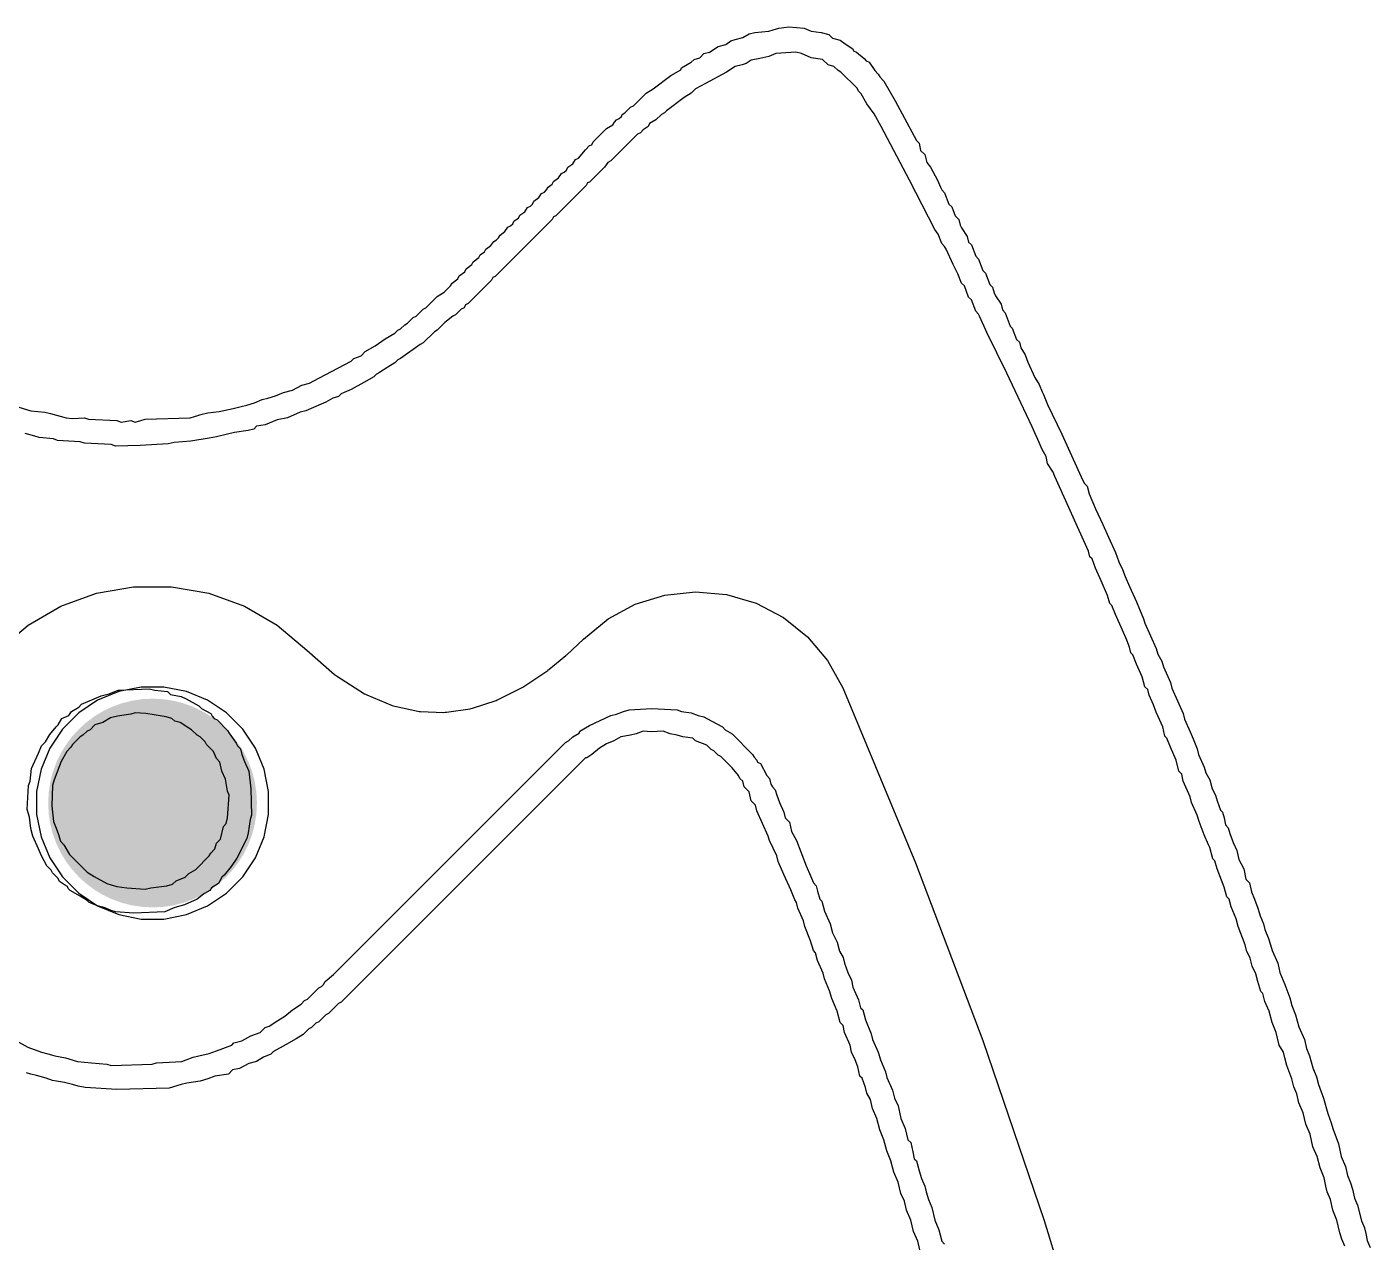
# Model space of a CAD drawing. Header units: millimetres. Extents: x 95 to 305, y 96 to 295.
# Drawn here: x 277.38 to 300.55, y 230.26 to 251.22 of the extents above; entities that cross this region are included whole.
import ezdxf

# ---------------------------------------------------------------- set-up
doc = ezdxf.new("R2010")
doc.units = ezdxf.units.MM
for name, color, linetype in [('BottomLayer', 5, 'Continuous'), ('BottomOverlay', 54, 'Continuous'), ('BottomSolder', 6, 'Continuous'), ('MultiLayer', 9, 'Continuous'), ('PadHoleLayer', 156, 'Continuous')]:
    doc.layers.add(name, color=color, linetype=linetype)

msp = doc.modelspace()

# ---------------------------------------------------------------- hatches: boundary and pattern name
at = {"layer": 'BottomLayer'}
h = msp.add_hatch(color=5, dxfattribs=at)
edge = h.paths.add_edge_path()
edge.add_arc((279.549, 237.83), 1.75, 0, 360)
at = {"layer": 'BottomSolder'}
h = msp.add_hatch(color=6, dxfattribs=at)
edge = h.paths.add_edge_path()
edge.add_arc((279.549, 237.83), 1.8, 0, 360)
at = {"layer": 'MultiLayer'}
h = msp.add_hatch(color=9, dxfattribs=at)
edge = h.paths.add_edge_path()
edge.add_arc((279.549, 237.83), 1.75, 0, 360)
at = {"layer": 'PadHoleLayer'}
h = msp.add_hatch(color=156, dxfattribs=at)
edge = h.paths.add_edge_path()
edge.add_arc((279.549, 237.83), 1.75, 0, 360)

# ---------------------------------------------------------------- linework, layer by layer
at = {"layer": 'BottomLayer'}
for p, q in [((277.967, 241.224), (278.58, 241.447)), ((278.58, 241.447), (279.223, 241.56)), ((279.223, 241.56), (279.876, 241.56)), ((279.876, 241.56), (280.519, 241.447)), ((280.519, 241.447), (281.132, 241.224)), ((287.874, 241.26), (288.383, 241.417)), ((288.383, 241.417), (288.913, 241.472)), ((288.913, 241.472), (289.444, 241.424)), ((289.444, 241.424), (289.956, 241.275)), ((277.402, 240.897), (277.967, 241.224)), ((281.132, 241.224), (281.697, 240.897)), ((287.405, 241.007), (287.874, 241.26)), ((289.956, 241.275), (290.429, 241.029)), ((286.98, 240.658), (287.405, 241.007)), ((290.429, 241.029), (290.845, 240.697)), ((276.889, 240.467), (277.402, 240.897)), ((281.697, 240.897), (282.212, 240.465)), ((290.845, 240.697), (291.19, 240.29)), ((282.212, 240.465), (282.688, 240.047)), ((286.691, 240.386), (286.98, 240.658)), ((286.384, 240.133), (286.678, 240.375)), ((286.678, 240.375), (286.683, 240.381)), ((286.683, 240.381), (286.691, 240.386)), ((291.19, 240.29), (291.454, 239.815)), ((282.688, 240.047), (282.705, 240.037)), ((282.705, 240.037), (282.719, 240.024)), ((282.719, 240.024), (283.202, 239.715)), ((285.95, 239.838), (286.365, 240.118)), ((286.365, 240.118), (286.373, 240.127)), ((286.373, 240.127), (286.384, 240.133)), ((279.353, 239.83), (278.966, 239.753)), ((279.746, 239.83), (279.353, 239.83)), ((280.133, 239.753), (279.746, 239.83)), ((285.509, 239.614), (285.921, 239.821)), ((285.921, 239.821), (285.934, 239.831)), ((285.934, 239.831), (285.95, 239.838)), ((291.454, 239.815), (292.709, 236.799)), ((278.602, 239.603), (278.275, 239.384)), ((278.966, 239.753), (278.602, 239.603)), ((280.497, 239.603), (280.133, 239.753)), ((280.824, 239.384), (280.497, 239.603)), ((283.202, 239.715), (283.223, 239.707)), ((283.223, 239.707), (283.242, 239.695)), ((283.242, 239.695), (283.681, 239.512)), ((285.065, 239.466), (285.474, 239.599)), ((285.474, 239.599), (285.491, 239.609)), ((285.491, 239.609), (285.509, 239.614)), ((278.275, 239.384), (277.996, 239.105)), ((281.103, 239.105), (280.824, 239.384)), ((283.681, 239.512), (283.704, 239.508)), ((283.704, 239.508), (283.725, 239.498)), ((283.725, 239.498), (284.124, 239.412)), ((284.124, 239.412), (284.147, 239.411)), ((284.147, 239.411), (284.17, 239.406)), ((284.17, 239.406), (284.572, 239.393)), ((284.572, 239.393), (284.595, 239.396)), ((284.595, 239.396), (284.618, 239.395)), ((284.618, 239.395), (285.024, 239.456)), ((285.024, 239.456), (285.044, 239.463)), ((285.044, 239.463), (285.065, 239.466)), ((277.996, 239.105), (277.777, 238.778)), ((281.322, 238.778), (281.103, 239.105)), ((277.777, 238.778), (277.626, 238.414)), ((281.473, 238.414), (281.322, 238.778)), ((277.626, 238.414), (277.549, 238.027)), ((281.549, 238.027), (281.473, 238.414)), ((277.549, 238.027), (277.549, 237.633)), ((281.549, 237.633), (281.549, 238.027)), ((277.549, 237.633), (277.626, 237.247)), ((281.473, 237.247), (281.549, 237.633)), ((277.626, 237.247), (277.777, 236.883)), ((281.322, 236.883), (281.473, 237.247)), ((277.777, 236.883), (277.996, 236.555)), ((281.103, 236.555), (281.322, 236.883)), ((292.709, 236.799), (293.868, 233.733)), ((277.996, 236.555), (278.275, 236.277)), ((280.824, 236.277), (281.103, 236.555)), ((278.275, 236.277), (278.602, 236.058)), ((278.602, 236.058), (278.966, 235.907)), ((280.133, 235.907), (280.497, 236.058)), ((280.497, 236.058), (280.824, 236.277)), ((278.966, 235.907), (279.353, 235.83)), ((279.353, 235.83), (279.746, 235.83)), ((279.746, 235.83), (280.133, 235.907)), ((293.868, 233.733), (294.925, 230.631)), ((294.925, 230.631), (295.88, 227.497))]:
    msp.add_line(p, q, dxfattribs=at)
at = {"layer": 'BottomOverlay'}
for p, q in [((289.837, 251.094), (289.935, 251.119)), ((289.935, 251.119), (290.178, 251.143)), ((290.178, 251.143), (290.251, 251.167)), ((290.251, 251.167), (290.348, 251.192)), ((290.348, 251.192), (290.519, 251.216)), ((290.519, 251.216), (290.786, 251.192)), ((290.786, 251.192), (290.908, 251.143)), ((290.908, 251.143), (291.078, 251.119)), ((291.078, 251.119), (291.212, 251.082)), ((289.302, 250.875), (289.436, 250.912)), ((289.436, 250.912), (289.521, 250.973)), ((289.521, 250.973), (289.594, 250.997)), ((289.594, 250.997), (289.728, 251.033)), ((289.728, 251.033), (289.837, 251.094)), ((291.212, 251.082), (291.273, 251.021)), ((291.273, 251.021), (291.407, 250.985)), ((291.407, 250.985), (291.492, 250.924)), ((291.492, 250.924), (291.626, 250.839)), ((288.839, 250.608), (288.888, 250.656)), ((288.888, 250.656), (288.985, 250.681)), ((288.985, 250.681), (289.058, 250.754)), ((289.058, 250.754), (289.156, 250.778)), ((289.156, 250.778), (289.302, 250.875)), ((290.02, 250.668), (289.874, 250.644)), ((290.178, 250.705), (290.02, 250.668)), ((290.3, 250.754), (290.178, 250.705)), ((290.64, 250.778), (290.3, 250.754)), ((290.738, 250.754), (290.64, 250.778)), ((290.908, 250.681), (290.738, 250.754)), ((291.103, 250.656), (290.908, 250.681)), ((291.2, 250.559), (291.103, 250.656)), ((291.626, 250.839), (291.638, 250.802)), ((291.638, 250.802), (291.687, 250.778)), ((291.687, 250.778), (291.821, 250.668)), ((291.821, 250.668), (291.857, 250.632)), ((288.486, 250.376), (288.657, 250.474)), ((288.657, 250.474), (288.669, 250.51)), ((288.669, 250.51), (288.839, 250.608)), ((289.448, 250.437), (289.083, 250.242)), ((289.594, 250.534), (289.448, 250.437)), ((289.715, 250.559), (289.594, 250.534)), ((289.788, 250.583), (289.715, 250.559)), ((289.874, 250.644), (289.788, 250.583)), ((291.298, 250.534), (291.2, 250.559)), ((291.371, 250.461), (291.298, 250.534)), ((291.419, 250.437), (291.371, 250.461)), ((291.699, 250.157), (291.419, 250.437)), ((291.857, 250.632), (291.906, 250.608)), ((291.906, 250.608), (292.003, 250.461)), ((292.003, 250.461), (292.064, 250.401)), ((288.182, 250.145), (288.486, 250.376)), ((289.083, 250.242), (288.912, 250.145)), ((292.064, 250.401), (292.089, 250.352)), ((292.089, 250.352), (292.162, 250.279)), ((292.162, 250.279), (292.356, 249.938)), ((287.841, 249.853), (288.06, 250.072)), ((288.06, 250.072), (288.182, 250.145)), ((288.718, 249.999), (288.413, 249.768)), ((288.839, 250.072), (288.718, 249.999)), ((288.912, 250.145), (288.839, 250.072)), ((291.723, 250.109), (291.699, 250.157)), ((291.772, 250.06), (291.723, 250.109)), ((291.869, 249.889), (291.772, 250.06)), ((287.647, 249.707), (287.695, 249.731)), ((287.695, 249.731), (287.793, 249.829)), ((287.793, 249.829), (287.841, 249.853)), ((288.377, 249.731), (288.328, 249.707)), ((288.413, 249.768), (288.377, 249.731)), ((291.991, 249.719), (291.869, 249.889)), ((292.356, 249.938), (292.478, 249.719)), ((287.379, 249.464), (287.488, 249.524)), ((287.488, 249.524), (287.513, 249.573)), ((287.513, 249.573), (287.549, 249.61)), ((287.549, 249.61), (287.598, 249.634)), ((287.598, 249.634), (287.634, 249.67)), ((287.634, 249.67), (287.647, 249.707)), ((288.097, 249.5), (288.012, 249.439)), ((288.121, 249.549), (288.097, 249.5)), ((288.231, 249.61), (288.121, 249.549)), ((288.328, 249.707), (288.231, 249.61)), ((292.113, 249.5), (291.991, 249.719)), ((292.6, 248.575), (292.113, 249.5)), ((292.478, 249.719), (292.721, 249.257)), ((287.148, 249.232), (287.379, 249.464)), ((287.914, 249.366), (287.452, 248.904)), ((287.963, 249.391), (287.914, 249.366)), ((288.012, 249.439), (287.963, 249.391)), ((286.892, 248.952), (287.014, 249.098)), ((287.014, 249.098), (287.087, 249.171)), ((287.087, 249.171), (287.123, 249.184)), ((287.123, 249.184), (287.148, 249.232)), ((292.721, 249.257), (292.77, 249.208)), ((292.77, 249.208), (292.794, 249.086)), ((292.794, 249.086), (292.867, 249.013)), ((286.685, 248.746), (286.71, 248.794)), ((286.71, 248.794), (286.795, 248.855)), ((286.795, 248.855), (286.843, 248.928)), ((286.843, 248.928), (286.892, 248.952)), ((287.342, 248.794), (287.087, 248.539)), ((287.403, 248.879), (287.342, 248.794)), ((287.452, 248.904), (287.403, 248.879)), ((292.867, 249.013), (292.904, 248.879)), ((292.904, 248.879), (292.965, 248.794)), ((292.965, 248.794), (293.086, 248.575)), ((286.466, 248.551), (286.551, 248.612)), ((286.551, 248.612), (286.6, 248.685)), ((286.6, 248.685), (286.649, 248.709)), ((286.649, 248.709), (286.685, 248.746)), ((293.038, 247.723), (292.6, 248.575)), ((293.086, 248.575), (293.135, 248.453)), ((286.211, 248.271), (286.259, 248.344)), ((286.259, 248.344), (286.308, 248.368)), ((286.308, 248.368), (286.344, 248.405)), ((286.344, 248.405), (286.369, 248.453)), ((286.369, 248.453), (286.442, 248.502)), ((286.442, 248.502), (286.466, 248.551)), ((287.026, 248.478), (286.503, 247.955)), ((287.05, 248.526), (287.026, 248.478)), ((287.087, 248.539), (287.05, 248.526)), ((293.135, 248.453), (293.159, 248.405)), ((293.159, 248.405), (293.208, 248.356)), ((293.208, 248.356), (293.281, 248.161)), ((285.967, 248.028), (286.016, 248.101)), ((286.016, 248.101), (286.065, 248.125)), ((286.065, 248.125), (286.101, 248.161)), ((286.101, 248.161), (286.125, 248.21)), ((286.125, 248.21), (286.211, 248.271)), ((293.281, 248.161), (293.33, 248.113)), ((293.33, 248.113), (293.391, 247.955)), ((286.442, 247.894), (285.456, 246.908)), ((285.76, 247.821), (285.785, 247.869)), ((285.785, 247.869), (285.858, 247.918)), ((285.858, 247.918), (285.882, 247.967)), ((285.882, 247.967), (285.967, 248.028)), ((286.466, 247.942), (286.442, 247.894)), ((286.503, 247.955), (286.466, 247.942)), ((293.391, 247.955), (293.452, 247.894)), ((293.452, 247.894), (293.476, 247.796)), ((285.541, 247.626), (285.626, 247.687)), ((285.626, 247.687), (285.675, 247.76)), ((285.675, 247.76), (285.724, 247.784)), ((285.724, 247.784), (285.76, 247.821)), ((293.099, 247.638), (293.038, 247.723)), ((293.159, 247.48), (293.099, 247.638)), ((293.476, 247.796), (293.5, 247.748)), ((293.5, 247.748), (293.598, 247.602)), ((285.298, 247.383), (285.383, 247.443)), ((285.383, 247.443), (285.432, 247.516)), ((285.432, 247.516), (285.48, 247.541)), ((285.48, 247.541), (285.517, 247.577)), ((285.517, 247.577), (285.541, 247.626)), ((293.208, 247.431), (293.159, 247.48)), ((293.233, 247.383), (293.208, 247.431)), ((293.598, 247.602), (293.622, 247.504)), ((293.622, 247.504), (293.671, 247.456)), ((293.671, 247.456), (293.744, 247.261)), ((285.079, 247.163), (285.176, 247.236)), ((285.176, 247.236), (285.2, 247.285)), ((285.2, 247.285), (285.273, 247.334)), ((285.273, 247.334), (285.298, 247.383)), ((293.354, 247.115), (293.233, 247.383)), ((293.744, 247.261), (293.792, 247.212)), ((293.792, 247.212), (293.865, 247.017)), ((284.835, 246.92), (284.933, 246.993)), ((284.933, 246.993), (284.957, 247.042)), ((284.957, 247.042), (285.054, 247.115)), ((285.054, 247.115), (285.079, 247.163)), ((293.439, 246.957), (293.354, 247.115)), ((293.5, 246.798), (293.439, 246.957)), ((293.865, 247.017), (293.914, 246.969)), ((293.914, 246.969), (293.987, 246.774)), ((284.58, 246.64), (284.689, 246.75)), ((284.689, 246.75), (284.714, 246.798)), ((284.714, 246.798), (284.811, 246.871)), ((284.811, 246.871), (284.835, 246.92)), ((285.395, 246.847), (284.994, 246.445)), ((285.42, 246.896), (285.395, 246.847)), ((285.456, 246.908), (285.42, 246.896)), ((293.549, 246.75), (293.5, 246.798)), ((293.622, 246.555), (293.549, 246.75)), ((293.987, 246.774), (294.036, 246.725)), ((294.036, 246.725), (294.06, 246.628)), ((284.263, 246.372), (284.458, 246.567)), ((284.458, 246.567), (284.58, 246.64)), ((293.671, 246.506), (293.622, 246.555)), ((293.744, 246.312), (293.671, 246.506)), ((294.06, 246.628), (294.084, 246.579)), ((294.084, 246.579), (294.182, 246.433)), ((284.093, 246.226), (284.215, 246.348)), ((284.215, 246.348), (284.263, 246.372)), ((284.775, 246.251), (284.726, 246.226)), ((284.872, 246.348), (284.775, 246.251)), ((284.921, 246.372), (284.872, 246.348)), ((284.945, 246.421), (284.921, 246.372)), ((284.994, 246.445), (284.945, 246.421)), ((293.792, 246.263), (293.744, 246.312)), ((293.817, 246.214), (293.792, 246.263)), ((294.182, 246.433), (294.206, 246.336)), ((294.206, 246.336), (294.255, 246.287)), ((294.255, 246.287), (294.34, 246.056)), ((283.825, 246.007), (283.898, 246.08)), ((283.898, 246.08), (283.947, 246.105)), ((283.947, 246.105), (284.044, 246.202)), ((284.044, 246.202), (284.093, 246.226)), ((284.592, 246.117), (284.458, 245.983)), ((284.726, 246.226), (284.592, 246.117)), ((293.938, 245.946), (293.817, 246.214)), ((294.34, 246.056), (294.376, 246.02)), ((294.376, 246.02), (294.449, 245.825)), ((283.387, 245.715), (283.558, 245.837)), ((283.558, 245.837), (283.728, 245.934)), ((283.728, 245.934), (283.777, 245.983)), ((283.777, 245.983), (283.825, 246.007)), ((284.409, 245.959), (284.215, 245.764)), ((284.458, 245.983), (284.409, 245.959)), ((294.279, 245.241), (293.938, 245.946)), ((294.449, 245.825), (294.498, 245.776)), ((283.144, 245.545), (283.217, 245.618)), ((283.217, 245.618), (283.387, 245.715)), ((284.166, 245.74), (283.825, 245.496)), ((284.215, 245.764), (284.166, 245.74)), ((294.498, 245.776), (294.522, 245.679)), ((294.522, 245.679), (294.596, 245.557)), ((294.596, 245.557), (294.644, 245.435)), ((282.414, 245.155), (282.973, 245.448)), ((282.973, 245.448), (283.022, 245.496)), ((283.022, 245.496), (283.144, 245.545)), ((283.606, 245.35), (283.46, 245.253)), ((283.728, 245.423), (283.606, 245.35)), ((283.777, 245.472), (283.728, 245.423)), ((283.825, 245.496), (283.777, 245.472)), ((294.644, 245.435), (294.766, 245.168)), ((282.255, 245.07), (282.414, 245.155)), ((283.363, 245.18), (283.192, 245.082)), ((283.412, 245.228), (283.363, 245.18)), ((283.46, 245.253), (283.412, 245.228)), ((294.522, 244.73), (294.279, 245.241)), ((294.766, 245.168), (294.839, 245.046)), ((281.671, 244.851), (281.805, 244.912)), ((281.805, 244.912), (281.963, 244.949)), ((281.963, 244.949), (282.122, 245.034)), ((282.122, 245.034), (282.255, 245.07)), ((282.803, 244.888), (282.754, 244.839)), ((282.852, 244.912), (282.803, 244.888)), ((282.973, 244.961), (282.852, 244.912)), ((283.192, 245.082), (282.973, 244.961)), ((294.839, 245.046), (294.888, 244.924)), ((294.888, 244.924), (294.912, 244.876)), ((294.912, 244.876), (294.985, 244.705)), ((277.241, 244.657), (277.448, 244.596)), ((280.698, 244.583), (280.941, 244.632)), ((280.941, 244.632), (281.075, 244.669)), ((281.075, 244.669), (281.172, 244.693)), ((281.172, 244.693), (281.306, 244.73)), ((281.306, 244.73), (281.44, 244.79)), ((281.44, 244.79), (281.537, 244.815)), ((281.537, 244.815), (281.671, 244.851)), ((282.414, 244.693), (282.195, 244.596)), ((282.535, 244.742), (282.414, 244.693)), ((282.657, 244.815), (282.535, 244.742)), ((282.754, 244.839), (282.657, 244.815)), ((294.717, 244.316), (294.522, 244.73)), ((294.985, 244.705), (295.228, 244.194)), ((277.448, 244.596), (277.692, 244.571)), ((277.692, 244.571), (277.789, 244.547)), ((277.789, 244.547), (278.057, 244.474)), ((278.057, 244.474), (278.166, 244.462)), ((278.166, 244.462), (278.373, 244.474)), ((278.373, 244.474), (278.446, 244.45)), ((278.446, 244.45), (278.933, 244.425)), ((278.933, 244.425), (279.006, 244.401)), ((279.006, 244.401), (279.176, 244.425)), ((279.176, 244.425), (279.249, 244.401)), ((279.249, 244.401), (279.347, 244.425)), ((279.347, 244.425), (279.42, 244.45)), ((279.42, 244.45), (280.199, 244.474)), ((280.199, 244.474), (280.272, 244.498)), ((280.272, 244.498), (280.406, 244.535)), ((280.406, 244.535), (280.503, 244.559)), ((280.503, 244.559), (280.698, 244.583)), ((281.696, 244.437), (281.489, 244.352)), ((281.878, 244.474), (281.696, 244.437)), ((282.097, 244.571), (281.878, 244.474)), ((282.195, 244.596), (282.097, 244.571)), ((277.521, 244.158), (277.351, 244.206)), ((280.844, 244.194), (280.649, 244.145)), ((280.965, 244.218), (280.844, 244.194)), ((281.197, 244.255), (280.965, 244.218)), ((281.294, 244.279), (281.197, 244.255)), ((281.343, 244.328), (281.294, 244.279)), ((281.489, 244.352), (281.343, 244.328)), ((294.742, 244.267), (294.717, 244.316)), ((294.839, 244.048), (294.742, 244.267)), ((295.228, 244.194), (295.593, 243.391)), ((277.594, 244.133), (277.521, 244.158)), ((277.838, 244.109), (277.594, 244.133)), ((277.911, 244.085), (277.838, 244.109)), ((278.3, 244.06), (277.911, 244.085)), ((278.373, 244.036), (278.3, 244.06)), ((278.836, 244.012), (278.373, 244.036)), ((278.909, 243.987), (278.836, 244.012)), ((279.335, 243.999), (278.909, 243.987)), ((279.821, 244.024), (279.335, 243.999)), ((279.919, 244.048), (279.821, 244.024)), ((280.211, 244.072), (279.919, 244.048)), ((280.527, 244.121), (280.211, 244.072)), ((280.649, 244.145), (280.527, 244.121)), ((294.888, 243.926), (294.839, 244.048)), ((294.961, 243.805), (294.888, 243.926)), ((294.985, 243.683), (294.961, 243.805)), ((295.082, 243.537), (294.985, 243.683)), ((295.107, 243.464), (295.082, 243.537)), ((295.35, 242.928), (295.107, 243.464)), ((295.593, 243.391), (295.618, 243.342)), ((295.618, 243.342), (295.666, 243.293)), ((295.666, 243.293), (295.703, 243.16)), ((295.703, 243.16), (295.812, 242.904)), ((295.447, 242.709), (295.35, 242.928)), ((295.812, 242.904), (295.934, 242.636)), ((295.691, 242.174), (295.447, 242.709)), ((295.934, 242.636), (296.032, 242.417)), ((296.032, 242.417), (296.153, 242.15)), ((295.715, 242.077), (295.691, 242.174)), ((295.752, 242.04), (295.715, 242.077)), ((296.153, 242.15), (296.214, 241.991)), ((295.812, 241.882), (295.752, 242.04)), ((295.91, 241.663), (295.812, 241.882)), ((296.214, 241.991), (296.275, 241.857)), ((296.275, 241.857), (296.324, 241.736)), ((296.019, 241.407), (295.91, 241.663)), ((296.324, 241.736), (296.397, 241.565)), ((296.056, 241.273), (296.019, 241.407)), ((296.397, 241.565), (296.518, 241.298)), ((296.092, 241.237), (296.056, 241.273)), ((296.153, 241.079), (296.092, 241.237)), ((296.518, 241.298), (296.567, 241.176)), ((296.567, 241.176), (296.64, 241.006)), ((296.275, 240.811), (296.153, 241.079)), ((296.64, 241.006), (296.664, 240.933)), ((296.664, 240.933), (296.859, 240.494)), ((296.348, 240.64), (296.275, 240.811)), ((296.397, 240.519), (296.348, 240.64)), ((296.421, 240.421), (296.397, 240.519)), ((296.859, 240.494), (296.883, 240.397)), ((296.457, 240.385), (296.421, 240.421)), ((296.518, 240.227), (296.457, 240.385)), ((296.616, 240.008), (296.518, 240.227)), ((296.883, 240.397), (296.956, 240.275)), ((296.956, 240.275), (296.981, 240.178)), ((296.664, 239.837), (296.616, 240.008)), ((296.981, 240.178), (297.102, 239.91)), ((278.799, 239.716), (278.957, 239.776)), ((278.957, 239.776), (279.493, 239.801)), ((279.493, 239.801), (279.59, 239.776)), ((279.59, 239.776), (279.809, 239.752)), ((296.713, 239.789), (296.664, 239.837)), ((296.737, 239.691), (296.713, 239.789)), ((297.102, 239.91), (297.127, 239.813)), ((297.127, 239.813), (297.322, 239.375)), ((278.276, 239.484), (278.325, 239.533)), ((278.325, 239.533), (278.544, 239.63)), ((278.544, 239.63), (278.665, 239.679)), ((278.665, 239.679), (278.799, 239.716)), ((279.809, 239.752), (279.858, 239.703)), ((279.858, 239.703), (280.04, 239.667)), ((280.04, 239.667), (280.126, 239.63)), ((280.126, 239.63), (280.345, 239.509)), ((296.81, 239.521), (296.737, 239.691)), ((277.984, 239.29), (278.105, 239.338)), ((278.105, 239.338), (278.154, 239.411)), ((278.154, 239.411), (278.276, 239.484)), ((278.824, 239.302), (278.69, 239.217)), ((278.945, 239.326), (278.824, 239.302)), ((279.176, 239.363), (278.945, 239.326)), ((279.249, 239.387), (279.176, 239.363)), ((279.432, 239.375), (279.249, 239.387)), ((279.578, 239.35), (279.432, 239.375)), ((279.785, 239.314), (279.578, 239.35)), ((279.882, 239.29), (279.785, 239.314)), ((280.345, 239.509), (280.393, 239.46)), ((280.393, 239.46), (280.552, 239.375)), ((280.552, 239.375), (280.576, 239.326)), ((280.576, 239.326), (280.612, 239.29)), ((287.087, 239.168), (287.452, 239.338)), ((287.452, 239.338), (287.549, 239.363)), ((287.549, 239.363), (287.671, 239.411)), ((287.671, 239.411), (287.768, 239.436)), ((287.768, 239.436), (288.158, 239.46)), ((288.158, 239.46), (288.596, 239.436)), ((288.596, 239.436), (288.669, 239.411)), ((288.669, 239.411), (288.839, 239.387)), ((288.839, 239.387), (288.961, 239.338)), ((288.961, 239.338), (289.058, 239.314)), ((289.058, 239.314), (289.107, 239.29)), ((296.859, 239.399), (296.81, 239.521)), ((296.969, 239.144), (296.859, 239.399)), ((297.322, 239.375), (297.346, 239.277)), ((277.777, 239.01), (277.886, 239.144)), ((277.886, 239.144), (277.923, 239.18)), ((277.923, 239.18), (277.984, 239.29)), ((278.422, 239.071), (278.349, 238.998)), ((278.471, 239.095), (278.422, 239.071)), ((278.556, 239.18), (278.471, 239.095)), ((278.69, 239.217), (278.556, 239.18)), ((279.931, 239.241), (279.882, 239.29)), ((280.028, 239.217), (279.931, 239.241)), ((280.174, 239.119), (280.028, 239.217)), ((280.223, 239.095), (280.174, 239.119)), ((280.32, 238.998), (280.223, 239.095)), ((280.612, 239.29), (280.661, 239.265)), ((280.661, 239.265), (280.844, 239.083)), ((280.844, 239.083), (280.868, 239.034)), ((286.904, 239.034), (286.916, 239.071)), ((286.916, 239.071), (287.087, 239.168)), ((288.012, 239.071), (287.89, 239.022)), ((288.146, 239.058), (288.012, 239.071)), ((288.352, 239.071), (288.146, 239.058)), ((288.474, 239.022), (288.352, 239.071)), ((289.107, 239.29), (289.375, 239.144)), ((289.375, 239.144), (289.423, 239.095)), ((289.423, 239.095), (289.545, 239.022)), ((297.005, 238.985), (296.969, 239.144)), ((297.346, 239.277), (297.443, 239.058)), ((277.631, 238.815), (277.704, 238.888)), ((277.704, 238.888), (277.777, 239.01)), ((278.166, 238.839), (278.142, 238.791)), ((278.3, 238.973), (278.166, 238.839)), ((278.349, 238.998), (278.3, 238.973)), ((280.369, 238.973), (280.32, 238.998)), ((280.454, 238.888), (280.369, 238.973)), ((280.479, 238.839), (280.454, 238.888)), ((280.6, 238.718), (280.479, 238.839)), ((280.868, 239.034), (280.99, 238.864)), ((280.99, 238.864), (281.014, 238.815)), ((282.669, 234.872), (286.673, 238.876)), ((286.673, 238.876), (286.722, 238.9)), ((286.722, 238.9), (286.795, 238.973)), ((286.795, 238.973), (286.904, 239.034)), ((287.379, 238.852), (287.257, 238.779)), ((287.501, 238.9), (287.379, 238.852)), ((287.622, 238.973), (287.501, 238.9)), ((287.793, 238.998), (287.622, 238.973)), ((287.89, 239.022), (287.793, 238.998)), ((288.596, 238.998), (288.474, 239.022)), ((288.693, 238.973), (288.596, 238.998)), ((288.864, 238.949), (288.693, 238.973)), ((288.912, 238.9), (288.864, 238.949)), ((289.107, 238.827), (288.912, 238.9)), ((289.545, 239.022), (289.898, 238.669)), ((297.042, 238.949), (297.005, 238.985)), ((297.102, 238.791), (297.042, 238.949)), ((297.443, 239.058), (297.492, 238.937)), ((297.492, 238.937), (297.565, 238.766)), ((277.461, 238.426), (277.582, 238.693)), ((277.582, 238.693), (277.631, 238.815)), ((278.069, 238.718), (277.972, 238.547)), ((278.142, 238.791), (278.069, 238.718)), ((280.649, 238.596), (280.6, 238.718)), ((281.014, 238.815), (281.063, 238.766)), ((281.063, 238.766), (281.087, 238.669)), ((281.087, 238.669), (281.136, 238.547)), ((287.014, 238.608), (282.803, 234.397)), ((287.038, 238.608), (287.014, 238.608)), ((287.123, 238.669), (287.038, 238.608)), ((287.257, 238.779), (287.123, 238.669)), ((289.18, 238.754), (289.107, 238.827)), ((289.229, 238.73), (289.18, 238.754)), ((289.302, 238.657), (289.229, 238.73)), ((289.35, 238.632), (289.302, 238.657)), ((289.545, 238.438), (289.35, 238.632)), ((289.898, 238.669), (289.922, 238.62)), ((289.922, 238.62), (289.971, 238.572)), ((297.2, 238.572), (297.102, 238.791)), ((297.565, 238.766), (297.589, 238.669)), ((297.589, 238.669), (297.687, 238.45)), ((277.436, 238.207), (277.461, 238.426)), ((277.947, 238.474), (277.85, 238.231)), ((277.972, 238.547), (277.947, 238.474)), ((280.71, 238.535), (280.649, 238.596)), ((280.746, 238.377), (280.71, 238.535)), ((280.807, 238.243), (280.746, 238.377)), ((281.136, 238.547), (281.209, 238.377)), ((281.209, 238.377), (281.245, 238.073)), ((289.655, 238.304), (289.545, 238.438)), ((289.971, 238.572), (289.983, 238.535)), ((289.983, 238.535), (290.032, 238.511)), ((290.032, 238.511), (290.141, 238.304)), ((297.249, 238.377), (297.2, 238.572)), ((297.297, 238.328), (297.249, 238.377)), ((297.687, 238.45), (297.711, 238.353)), ((277.412, 238.134), (277.436, 238.207)), ((277.85, 238.231), (277.826, 238.134)), ((280.844, 238.036), (280.807, 238.243)), ((289.679, 238.255), (289.655, 238.304)), ((289.728, 238.207), (289.679, 238.255)), ((289.752, 238.109), (289.728, 238.207)), ((290.141, 238.304), (290.19, 238.255)), ((290.19, 238.255), (290.214, 238.158)), ((290.214, 238.158), (290.239, 238.109)), ((297.322, 238.207), (297.297, 238.328)), ((297.443, 237.939), (297.322, 238.207)), ((297.711, 238.353), (297.784, 238.231)), ((297.784, 238.231), (297.821, 238.073)), ((277.387, 237.72), (277.412, 238.134)), ((277.826, 238.134), (277.813, 237.781)), ((280.868, 237.963), (280.844, 238.036)), ((280.844, 237.574), (280.868, 237.963)), ((281.245, 238.073), (281.257, 237.622)), ((289.837, 238.024), (289.752, 238.109)), ((289.874, 237.866), (289.837, 238.024)), ((290.239, 238.109), (290.287, 238.06)), ((290.287, 238.06), (290.312, 237.963)), ((290.312, 237.963), (290.36, 237.841)), ((297.468, 237.841), (297.443, 237.939)), ((297.821, 238.073), (297.881, 237.963)), ((297.881, 237.963), (297.906, 237.866)), ((277.424, 237.586), (277.387, 237.72)), ((277.813, 237.781), (277.838, 237.513)), ((289.947, 237.793), (289.874, 237.866)), ((289.971, 237.695), (289.947, 237.793)), ((290.166, 237.257), (289.971, 237.695)), ((290.36, 237.841), (290.433, 237.671)), ((297.565, 237.622), (297.468, 237.841)), ((297.906, 237.866), (297.967, 237.708)), ((297.967, 237.708), (298.003, 237.671)), ((277.448, 237.391), (277.424, 237.586)), ((277.838, 237.513), (277.874, 237.428)), ((280.771, 237.428), (280.819, 237.476)), ((280.819, 237.476), (280.844, 237.574)), ((281.233, 237.549), (281.197, 237.318)), ((281.257, 237.622), (281.233, 237.549)), ((290.433, 237.671), (290.458, 237.574)), ((290.458, 237.574), (290.531, 237.501)), ((290.531, 237.501), (290.567, 237.342)), ((297.601, 237.513), (297.565, 237.622)), ((297.687, 237.282), (297.601, 237.513)), ((298.003, 237.671), (298.027, 237.574)), ((298.027, 237.574), (298.052, 237.452)), ((298.052, 237.452), (298.1, 237.403)), ((277.485, 237.257), (277.448, 237.391)), ((277.582, 237.038), (277.485, 237.257)), ((277.874, 237.428), (277.923, 237.306)), ((277.923, 237.306), (277.959, 237.172)), ((280.722, 237.209), (280.771, 237.428)), ((281.172, 237.221), (281.002, 236.88)), ((281.197, 237.318), (281.172, 237.221)), ((290.19, 237.184), (290.166, 237.257)), ((290.567, 237.342), (290.653, 237.184)), ((297.76, 237.111), (297.687, 237.282)), ((298.1, 237.403), (298.125, 237.306)), ((298.125, 237.306), (298.186, 237.148)), ((277.631, 236.917), (277.582, 237.038)), ((277.959, 237.172), (278.02, 237.111)), ((278.02, 237.111), (278.118, 236.941)), ((280.552, 236.965), (280.625, 237.038)), ((280.625, 237.038), (280.649, 237.136)), ((280.649, 237.136), (280.661, 237.148)), ((280.661, 237.148), (280.722, 237.209)), ((290.312, 236.917), (290.19, 237.184)), ((290.653, 237.184), (290.726, 236.99)), ((290.726, 236.99), (290.823, 236.746)), ((297.784, 237.063), (297.76, 237.111)), ((297.833, 236.868), (297.784, 237.063)), ((298.186, 237.148), (298.246, 237.014)), ((298.246, 237.014), (298.283, 236.856)), ((277.728, 236.746), (277.631, 236.917)), ((278.118, 236.941), (278.422, 236.637)), ((280.296, 236.685), (280.527, 236.917)), ((280.527, 236.917), (280.552, 236.965)), ((281.002, 236.88), (280.905, 236.734)), ((290.336, 236.819), (290.312, 236.917)), ((290.433, 236.6), (290.336, 236.819)), ((297.869, 236.831), (297.833, 236.868)), ((297.906, 236.697), (297.869, 236.831)), ((298.283, 236.856), (298.368, 236.697)), ((277.801, 236.673), (277.728, 236.746)), ((277.826, 236.624), (277.801, 236.673)), ((277.923, 236.527), (277.826, 236.624)), ((277.947, 236.478), (277.923, 236.527)), ((278.422, 236.637), (278.544, 236.564)), ((278.544, 236.564), (278.763, 236.442)), ((279.955, 236.491), (280.114, 236.551)), ((280.114, 236.551), (280.174, 236.612)), ((280.174, 236.612), (280.296, 236.685)), ((280.746, 236.551), (280.685, 236.442)), ((280.783, 236.588), (280.746, 236.551)), ((280.905, 236.734), (280.783, 236.588)), ((290.555, 236.332), (290.433, 236.6)), ((290.823, 236.746), (290.896, 236.576)), ((290.896, 236.576), (290.945, 236.454)), ((298.027, 236.381), (297.906, 236.697)), ((298.368, 236.697), (298.405, 236.515)), ((278.032, 236.418), (277.947, 236.478)), ((278.081, 236.393), (278.032, 236.418)), ((278.093, 236.357), (278.081, 236.393)), ((278.13, 236.32), (278.093, 236.357)), ((278.3, 236.223), (278.13, 236.32)), ((278.763, 236.442), (278.836, 236.418)), ((278.836, 236.418), (278.933, 236.393)), ((278.933, 236.393), (279.103, 236.369)), ((279.103, 236.369), (279.42, 236.345)), ((279.42, 236.345), (279.517, 236.369)), ((279.517, 236.369), (279.797, 236.405)), ((279.797, 236.405), (279.894, 236.43)), ((279.894, 236.43), (279.955, 236.491)), ((280.539, 236.32), (280.442, 236.272)), ((280.564, 236.369), (280.539, 236.32)), ((280.685, 236.442), (280.564, 236.369)), ((290.628, 236.162), (290.555, 236.332)), ((290.945, 236.454), (290.993, 236.405)), ((290.993, 236.405), (291.018, 236.308)), ((291.018, 236.308), (291.054, 236.174)), ((298.076, 236.211), (298.027, 236.381)), ((298.405, 236.515), (298.466, 236.454)), ((298.466, 236.454), (298.502, 236.296)), ((298.502, 236.296), (298.551, 236.174)), ((278.422, 236.15), (278.3, 236.223)), ((278.458, 236.113), (278.422, 236.15)), ((278.617, 236.052), (278.458, 236.113)), ((280.101, 236.077), (279.931, 236.028)), ((280.32, 236.174), (280.101, 236.077)), ((280.43, 236.259), (280.32, 236.174)), ((280.442, 236.272), (280.43, 236.259)), ((290.653, 236.113), (290.628, 236.162)), ((290.677, 236.016), (290.653, 236.113)), ((291.054, 236.174), (291.091, 236.138)), ((291.091, 236.138), (291.139, 235.967)), ((298.113, 236.174), (298.076, 236.211)), ((298.149, 236.04), (298.113, 236.174)), ((298.551, 236.174), (298.612, 236.016)), ((278.714, 236.028), (278.617, 236.052)), ((278.836, 235.979), (278.714, 236.028)), ((278.909, 235.955), (278.836, 235.979)), ((279.225, 235.931), (278.909, 235.955)), ((279.761, 235.955), (279.225, 235.931)), ((279.931, 236.028), (279.761, 235.955)), ((290.774, 235.797), (290.677, 236.016)), ((291.139, 235.967), (291.237, 235.748)), ((298.234, 235.833), (298.149, 236.04)), ((298.271, 235.7), (298.234, 235.833)), ((298.612, 236.016), (298.648, 235.882)), ((298.648, 235.882), (298.709, 235.748)), ((290.799, 235.7), (290.774, 235.797)), ((290.896, 235.456), (290.799, 235.7)), ((291.237, 235.748), (291.273, 235.59)), ((291.273, 235.59), (291.358, 235.432)), ((298.392, 235.383), (298.271, 235.7)), ((298.709, 235.748), (298.733, 235.651)), ((298.733, 235.651), (298.794, 235.493)), ((290.945, 235.286), (290.896, 235.456)), ((291.358, 235.432), (291.395, 235.274)), ((298.417, 235.286), (298.392, 235.383)), ((298.794, 235.493), (298.831, 235.383)), ((298.831, 235.383), (298.855, 235.286)), ((290.981, 235.249), (290.945, 235.286)), ((291.018, 235.115), (290.981, 235.249)), ((291.395, 235.274), (291.456, 235.164)), ((291.456, 235.164), (291.48, 235.067)), ((298.478, 235.152), (298.417, 235.286)), ((298.514, 235.018), (298.478, 235.152)), ((298.855, 235.286), (298.952, 235.067)), ((291.115, 234.896), (291.018, 235.115)), ((291.139, 234.799), (291.115, 234.896)), ((291.48, 235.067), (291.541, 234.909)), ((291.541, 234.909), (291.602, 234.775)), ((298.575, 234.884), (298.514, 235.018)), ((298.952, 235.067), (298.989, 234.909)), ((298.989, 234.909), (299.074, 234.702)), ((282.414, 234.641), (282.462, 234.665)), ((282.462, 234.665), (282.499, 234.702)), ((282.499, 234.702), (282.523, 234.75)), ((282.523, 234.75), (282.669, 234.872)), ((291.224, 234.592), (291.139, 234.799)), ((291.602, 234.775), (291.626, 234.653)), ((298.612, 234.75), (298.575, 234.884)), ((298.66, 234.58), (298.612, 234.75)), ((299.074, 234.702), (299.159, 234.47)), ((282.17, 234.422), (282.219, 234.446)), ((282.219, 234.446), (282.414, 234.641)), ((291.261, 234.458), (291.224, 234.592)), ((291.358, 234.239), (291.261, 234.458)), ((291.626, 234.653), (291.723, 234.434)), ((291.723, 234.434), (291.76, 234.3)), ((298.697, 234.543), (298.66, 234.58)), ((298.733, 234.41), (298.697, 234.543)), ((299.159, 234.47), (299.196, 234.337)), ((281.829, 234.154), (281.963, 234.264)), ((281.963, 234.264), (282.109, 234.361)), ((282.109, 234.361), (282.17, 234.422)), ((282.584, 234.203), (282.535, 234.178)), ((282.754, 234.373), (282.584, 234.203)), ((282.803, 234.397), (282.754, 234.373)), ((291.407, 234.044), (291.358, 234.239)), ((291.76, 234.3), (291.796, 234.264)), ((291.796, 234.264), (291.845, 234.093)), ((298.806, 234.239), (298.733, 234.41)), ((298.855, 234.044), (298.806, 234.239)), ((299.196, 234.337), (299.257, 234.178)), ((281.489, 233.959), (281.562, 233.984)), ((281.562, 233.984), (281.708, 234.081)), ((281.708, 234.081), (281.829, 234.154)), ((282.365, 234.032), (282.292, 233.959)), ((282.414, 234.057), (282.365, 234.032)), ((282.535, 234.178), (282.414, 234.057)), ((291.456, 233.996), (291.407, 234.044)), ((291.48, 233.874), (291.456, 233.996)), ((291.845, 234.093), (291.943, 233.85)), ((298.928, 233.874), (298.855, 234.044)), ((299.257, 234.178), (299.317, 233.971)), ((299.317, 233.971), (299.415, 233.752)), ((281.087, 233.728), (281.245, 233.813)), ((281.245, 233.813), (281.404, 233.874)), ((281.404, 233.874), (281.489, 233.959)), ((282.024, 233.765), (281.854, 233.667)), ((282.146, 233.838), (282.024, 233.765)), ((282.243, 233.935), (282.146, 233.838)), ((282.292, 233.959), (282.243, 233.935)), ((291.577, 233.655), (291.48, 233.874)), ((291.943, 233.85), (291.967, 233.752)), ((291.967, 233.752), (292.064, 233.533)), ((298.977, 233.655), (298.928, 233.874)), ((299.415, 233.752), (299.451, 233.594)), ((277.241, 233.704), (277.4, 233.619)), ((277.4, 233.619), (277.631, 233.533)), ((277.631, 233.533), (277.765, 233.497)), ((280.345, 233.472), (280.527, 233.509)), ((280.527, 233.509), (280.649, 233.558)), ((280.649, 233.558), (280.917, 233.655)), ((280.917, 233.655), (280.953, 233.692)), ((280.953, 233.692), (281.087, 233.728)), ((281.635, 233.546), (281.586, 233.497)), ((281.854, 233.667), (281.635, 233.546)), ((291.602, 233.533), (291.577, 233.655)), ((291.663, 233.399), (291.602, 233.533)), ((292.064, 233.533), (292.101, 233.399)), ((299.05, 233.533), (298.977, 233.655)), ((299.074, 233.436), (299.05, 233.533)), ((299.451, 233.594), (299.5, 233.472)), ((277.765, 233.497), (277.862, 233.472)), ((277.862, 233.472), (278.045, 233.436)), ((278.045, 233.436), (278.252, 233.375)), ((278.252, 233.375), (278.495, 233.351)), ((278.495, 233.351), (278.763, 233.326)), ((278.763, 233.326), (278.836, 233.302)), ((278.836, 233.302), (279.542, 233.326)), ((279.542, 233.326), (279.615, 233.351)), ((279.615, 233.351), (280.053, 233.375)), ((280.053, 233.375), (280.126, 233.399)), ((280.126, 233.399), (280.247, 233.448)), ((280.247, 233.448), (280.345, 233.472)), ((281.209, 233.339), (281.051, 233.253)), ((281.343, 233.375), (281.209, 233.339)), ((281.464, 233.448), (281.343, 233.375)), ((281.586, 233.497), (281.464, 233.448)), ((291.711, 233.278), (291.663, 233.399)), ((291.748, 233.12), (291.711, 233.278)), ((292.101, 233.399), (292.186, 233.193)), ((299.11, 233.302), (299.074, 233.436)), ((299.196, 233.071), (299.11, 233.302)), ((299.5, 233.472), (299.561, 233.266)), ((277.448, 233.156), (277.375, 233.18)), ((277.546, 233.132), (277.448, 233.156)), ((277.716, 233.083), (277.546, 233.132)), ((277.826, 233.047), (277.716, 233.083)), ((278.032, 233.01), (277.826, 233.047)), ((280.503, 233.071), (280.369, 233.034)), ((280.625, 233.12), (280.503, 233.071)), ((280.856, 233.156), (280.625, 233.12)), ((280.929, 233.229), (280.856, 233.156)), ((281.051, 233.253), (280.929, 233.229)), ((291.784, 233.083), (291.748, 233.12)), ((291.845, 232.925), (291.784, 233.083)), ((292.186, 233.193), (292.21, 233.095)), ((292.21, 233.095), (292.308, 232.876)), ((299.232, 232.937), (299.196, 233.071)), ((299.561, 233.266), (299.622, 233.107)), ((299.622, 233.107), (299.658, 232.974)), ((278.166, 232.974), (278.032, 233.01)), ((278.264, 232.949), (278.166, 232.974)), ((278.385, 232.925), (278.264, 232.949)), ((278.933, 232.888), (278.385, 232.925)), ((279.834, 232.913), (278.933, 232.888)), ((280.04, 232.974), (279.834, 232.913)), ((280.138, 232.998), (280.04, 232.974)), ((280.369, 233.034), (280.138, 232.998)), ((291.869, 232.827), (291.845, 232.925)), ((291.93, 232.718), (291.869, 232.827)), ((292.308, 232.876), (292.344, 232.742)), ((299.281, 232.815), (299.232, 232.937)), ((299.317, 232.657), (299.281, 232.815)), ((299.658, 232.974), (299.743, 232.742)), ((291.967, 232.56), (291.93, 232.718)), ((292.344, 232.742), (292.405, 232.608)), ((292.405, 232.608), (292.454, 232.389)), ((299.39, 232.487), (299.317, 232.657)), ((299.743, 232.742), (299.816, 232.475)), ((292.04, 232.389), (291.967, 232.56)), ((292.089, 232.195), (292.04, 232.389)), ((292.454, 232.389), (292.527, 232.219)), ((299.439, 232.292), (299.39, 232.487)), ((299.816, 232.475), (299.877, 232.316)), ((292.162, 232.024), (292.089, 232.195)), ((292.527, 232.219), (292.575, 232.024)), ((299.512, 232.122), (299.439, 232.292)), ((299.561, 231.903), (299.512, 232.122)), ((299.877, 232.316), (299.902, 232.219)), ((299.902, 232.219), (299.962, 232.061)), ((292.21, 231.83), (292.162, 232.024)), ((292.575, 232.024), (292.624, 231.976)), ((292.624, 231.976), (292.661, 231.817)), ((299.634, 231.732), (299.561, 231.903)), ((299.962, 232.061), (299.999, 231.951)), ((299.999, 231.951), (300.048, 231.732)), ((292.283, 231.659), (292.21, 231.83)), ((292.332, 231.464), (292.283, 231.659)), ((292.661, 231.817), (292.685, 231.696)), ((292.685, 231.696), (292.721, 231.659)), ((292.721, 231.659), (292.77, 231.489)), ((299.682, 231.538), (299.634, 231.732)), ((300.048, 231.732), (300.121, 231.562)), ((292.405, 231.294), (292.332, 231.464)), ((292.77, 231.489), (292.807, 231.355)), ((299.755, 231.367), (299.682, 231.538)), ((300.121, 231.562), (300.157, 231.404)), ((292.454, 231.099), (292.405, 231.294)), ((292.807, 231.355), (292.867, 231.221)), ((292.867, 231.221), (292.892, 231.124)), ((299.78, 231.221), (299.755, 231.367)), ((299.804, 231.124), (299.78, 231.221)), ((300.157, 231.404), (300.206, 231.282)), ((300.206, 231.282), (300.242, 231.172)), ((292.514, 230.966), (292.454, 231.099)), ((292.551, 230.807), (292.514, 230.966)), ((292.892, 231.124), (292.928, 230.99)), ((292.928, 230.99), (292.989, 230.856)), ((299.865, 230.99), (299.804, 231.124)), ((299.902, 230.807), (299.865, 230.99)), ((300.242, 231.172), (300.279, 231.014)), ((300.279, 231.014), (300.327, 230.893)), ((292.624, 230.637), (292.551, 230.807)), ((292.989, 230.856), (293.038, 230.637)), ((299.975, 230.637), (299.902, 230.807)), ((300.327, 230.893), (300.4, 230.625)), ((292.673, 230.442), (292.624, 230.637)), ((293.038, 230.637), (293.111, 230.467)), ((300.023, 230.418), (299.975, 230.637)), ((300.4, 230.625), (300.449, 230.503)), ((300.449, 230.503), (300.474, 230.406)), ((292.746, 230.272), (292.673, 230.442)), ((292.794, 230.077), (292.746, 230.272)), ((293.111, 230.467), (293.159, 230.272)), ((293.159, 230.272), (293.208, 230.223)), ((300.06, 230.308), (300.023, 230.418)), ((300.108, 230.187), (300.06, 230.308)), ((300.474, 230.406), (300.498, 230.284)), ((300.498, 230.284), (300.547, 230.162))]:
    msp.add_line(p, q, dxfattribs=at)

doc.saveas('drawing.dxf')
